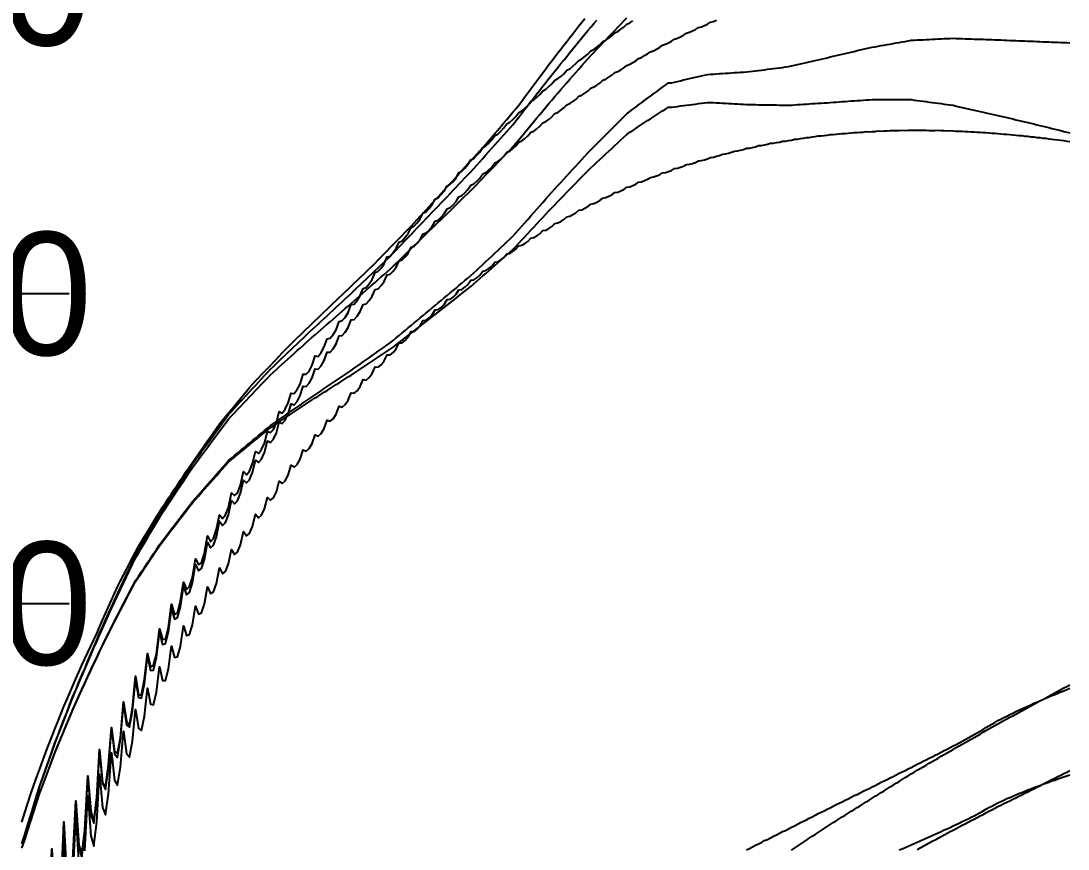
# Model space of a CAD drawing. Extents: x -35 to 179, y -35 to 147.
# Drawn here: x 3.3 to 71.4, y 24.3 to 78.2 of the extents above; entities that cross this region are included whole.
import ezdxf

# ---------------------------------------------------------------- set-up
doc = ezdxf.new("R2010")
doc.units = 0

msp = doc.modelspace()

# ---------------------------------------------------------------- linework, layer by layer
at = {"color": 0}
for p, q in [((0, 60.479), (6.4, 60.479)), ((0, 40.319), (6.4, 40.319))]:
    msp.add_line(p, q, dxfattribs=at)
at = {"color": 4}
for points in [[(3.314, 24.67), (3.508, 25.248), (3.703, 25.896), (3.898, 26.533), (4.093, 27.171), (4.288, 27.806), (4.483, 28.443), (4.678, 28.968), (4.873, 29.52), (5.068, 30.069), (5.263, 30.62), (5.458, 31.172), (5.652, 31.686), (5.847, 32.184), (6.042, 32.683), (6.237, 33.184), (6.432, 33.687), (6.627, 34.185), (6.822, 34.659), (7.017, 35.119), (7.212, 35.581), (7.407, 36.038), (7.602, 36.495), (7.796, 36.956), (7.991, 37.418), (8.186, 37.831), (8.381, 38.259), (8.576, 38.69), (8.771, 39.123), (8.966, 39.55), (9.161, 39.977), (9.356, 40.397), (9.551, 40.813), (9.746, 41.223), (9.941, 41.633), (10.135, 42.048), (10.33, 42.463), (10.525, 42.873), (10.72, 43.283), (10.915, 43.594), (11.11, 43.929), (11.305, 44.257), (11.5, 44.587), (11.695, 44.921), (11.89, 45.256), (12.085, 45.584), (12.279, 45.914), (12.474, 46.223), (12.669, 46.521), (12.864, 46.812), (13.059, 47.104), (13.254, 47.401), (13.449, 47.699), (13.644, 47.99), (13.839, 48.282), (14.034, 48.579), (14.229, 48.876), (14.424, 49.167), (14.618, 49.421), (14.813, 49.687), (15.008, 49.953), (15.203, 50.212), (15.398, 50.472), (15.593, 50.737), (15.788, 51.003), (15.983, 51.262), (16.178, 51.522), (16.373, 51.787), (16.568, 52.053), (16.762, 52.312), (16.957, 52.521), (17.152, 52.729), (17.347, 52.938), (17.542, 53.14), (17.737, 53.342), (17.932, 53.55), (18.127, 53.759), (18.322, 53.96), (18.517, 54.162), (18.712, 54.37), (18.906, 54.579), (19.101, 54.78), (19.296, 54.982), (19.491, 55.19), (19.686, 55.36), (19.881, 55.532), (20.076, 55.705), (20.271, 55.884), (20.466, 56.063), (20.661, 56.235), (20.856, 56.408), (21.051, 56.587), (21.245, 56.766), (21.44, 56.938), (21.635, 57.11), (21.83, 57.288), (22.025, 57.467), (22.22, 57.634), (22.415, 57.801), (22.61, 57.974), (22.805, 58.147), (23, 58.313), (23.195, 58.479), (23.389, 58.652), (23.584, 58.825), (23.779, 58.99), (23.974, 59.156), (24.169, 59.328), (24.364, 59.5), (24.559, 59.665), (24.754, 59.831), (24.949, 60.008), (25.144, 60.184), (25.339, 60.353), (25.534, 60.523), (25.728, 60.698), (25.923, 60.874), (26.118, 61.042), (26.313, 61.211), (26.508, 61.386), (26.703, 61.561), (26.898, 61.729), (27.093, 61.897), (27.288, 62.071), (27.483, 62.26), (27.678, 62.449), (27.872, 62.638), (28.067, 62.833), (28.262, 63.028), (28.457, 63.216), (28.652, 63.404), (28.847, 63.599), (29.042, 63.793), (29.237, 63.98), (29.432, 64.168), (29.627, 64.361), (29.822, 64.555), (30.016, 64.741), (30.211, 64.927), (30.406, 65.119), (30.601, 65.311), (30.796, 65.496), (30.991, 65.681), (31.186, 65.872), (31.381, 66.063), (31.576, 66.248), (31.771, 66.432), (31.966, 66.623), (32.161, 66.813), (32.355, 66.997), (32.55, 67.18), (32.745, 67.381), (32.94, 67.588), (33.135, 67.79), (33.33, 67.991), (33.525, 68.198), (33.72, 68.404), (33.915, 68.605), (34.11, 68.805), (34.305, 69.011), (34.499, 69.217), (34.694, 69.416), (34.889, 69.616), (35.084, 69.821), (35.279, 70.026), (35.474, 70.261), (35.669, 70.494), (35.864, 70.732), (36.059, 70.971), (36.254, 71.203), (36.449, 71.435), (36.644, 71.673), (36.838, 71.91), (37.033, 72.141), (37.228, 72.373), (37.423, 72.609), (37.618, 72.846), (37.813, 73.076), (38.008, 73.298), (38.203, 73.526), (38.398, 73.754), (38.593, 73.976), (38.788, 74.198), (38.982, 74.425), (39.177, 74.652), (39.372, 74.873), (39.567, 75.094), (39.762, 75.32), (39.957, 75.546), (40.152, 75.766), (40.347, 75.973), (40.542, 76.181), (40.737, 76.389), (40.932, 76.591), (41.126, 76.793), (41.321, 77), (41.516, 77.207), (41.711, 77.409), (41.906, 77.61), (42.101, 77.816), (42.296, 78.022), (42.491, 78.223), (42.686, 78.424)], [(3.314, 24.676), (3.508, 25.258), (3.703, 25.922), (3.898, 26.541), (4.093, 27.189), (4.288, 27.838), (4.483, 28.453), (4.678, 28.993), (4.873, 29.559), (5.068, 30.081), (5.263, 30.655), (5.458, 31.218), (5.652, 31.7), (5.847, 32.23), (6.042, 32.736), (6.237, 33.201), (6.432, 33.747), (6.627, 34.248), (6.822, 34.679), (7.017, 35.189), (7.212, 35.653), (7.407, 36.063), (7.602, 36.575), (7.796, 37.039), (7.991, 37.465), (8.186, 37.922), (8.381, 38.353), (8.576, 38.762), (8.771, 39.224), (8.966, 39.654), (9.161, 40.073), (9.356, 40.51), (9.551, 40.929), (9.746, 41.343), (9.941, 41.757), (10.135, 42.176), (10.33, 42.596), (10.525, 43.009), (10.72, 43.424), (10.915, 43.74), (11.11, 44.078), (11.305, 44.412), (11.5, 44.745), (11.695, 45.083), (11.89, 45.422), (12.085, 45.755), (12.279, 46.089), (12.474, 46.402), (12.669, 46.705), (12.864, 47), (13.059, 47.297), (13.254, 47.599), (13.449, 47.901), (13.644, 48.196), (13.839, 48.493), (14.034, 48.795), (14.229, 49.097), (14.424, 49.393), (14.618, 49.652), (14.813, 49.922), (15.008, 50.194), (15.203, 50.458), (15.398, 50.723), (15.593, 50.994), (15.788, 51.264), (15.983, 51.529), (16.178, 51.794), (16.373, 52.064), (16.568, 52.335), (16.762, 52.6), (16.957, 52.815), (17.152, 53.029), (17.347, 53.244), (17.542, 53.451), (17.737, 53.66), (17.932, 53.874), (18.127, 54.089), (18.322, 54.296), (18.517, 54.505), (18.712, 54.719), (18.906, 54.934), (19.101, 55.142), (19.296, 55.351), (19.491, 55.566), (19.686, 55.745), (19.881, 55.925), (20.076, 56.106), (20.271, 56.294), (20.466, 56.482), (20.661, 56.662), (20.856, 56.844), (21.051, 57.031), (21.245, 57.219), (21.44, 57.4), (21.635, 57.581), (21.83, 57.768), (22.025, 57.958), (22.22, 58.137), (22.415, 58.315), (22.61, 58.5), (22.805, 58.684), (23, 58.862), (23.195, 59.041), (23.389, 59.225), (23.584, 59.409), (23.779, 59.588), (23.974, 59.766), (24.169, 59.95), (24.364, 60.135), (24.559, 60.313), (24.754, 60.491), (24.949, 60.681), (25.144, 60.869), (25.339, 61.051), (25.534, 61.234), (25.728, 61.422), (25.923, 61.61), (26.118, 61.793), (26.313, 61.975), (26.508, 62.163), (26.703, 62.352), (26.898, 62.533), (27.093, 62.715), (27.288, 62.903), (27.483, 63.106), (27.678, 63.308), (27.872, 63.512), (28.067, 63.72), (28.262, 63.929), (28.457, 64.132), (28.652, 64.334), (28.847, 64.543), (29.042, 64.752), (29.237, 64.953), (29.432, 65.155), (29.627, 65.364), (29.822, 65.572), (30.016, 65.773), (30.211, 65.974), (30.406, 66.18), (30.601, 66.387), (30.796, 66.587), (30.991, 66.787), (31.186, 66.993), (31.381, 67.2), (31.576, 67.399), (31.771, 67.599), (31.966, 67.805), (32.161, 68.01), (32.355, 68.209), (32.55, 68.409), (32.745, 68.624), (32.94, 68.846), (33.135, 69.063), (33.33, 69.279), (33.525, 69.5), (33.72, 69.723), (33.915, 69.938), (34.11, 70.154), (34.305, 70.375), (34.499, 70.596), (34.694, 70.811), (34.889, 71.027), (35.084, 71.247), (35.279, 71.467), (35.474, 71.718), (35.669, 71.966), (35.864, 72.219), (36.059, 72.474), (36.254, 72.721), (36.449, 72.968), (36.644, 73.222), (36.838, 73.475), (37.033, 73.721), (37.228, 73.969), (37.423, 74.221), (37.618, 74.473), (37.813, 74.719), (38.008, 74.957), (38.203, 75.2), (38.398, 75.444), (38.593, 75.681), (38.788, 75.919), (38.982, 76.162), (39.177, 76.405), (39.372, 76.642), (39.567, 76.88), (39.762, 77.121), (39.957, 77.363), (40.152, 77.6), (40.347, 77.823), (40.542, 78.048), (40.737, 78.275)], [(53.406, 24.265), (53.601, 24.391), (53.796, 24.52), (53.991, 24.646), (54.186, 24.777), (54.381, 24.903), (54.575, 25.029), (54.77, 25.16), (54.965, 25.286), (55.16, 25.413), (55.355, 25.543), (55.55, 25.67), (55.745, 25.796), (55.94, 25.927), (56.135, 26.053), (56.33, 26.174), (56.525, 26.299), (56.719, 26.419), (56.914, 26.54), (57.109, 26.664), (57.304, 26.785), (57.499, 26.905), (57.694, 27.03), (57.889, 27.151), (58.084, 27.271), (58.279, 27.396), (58.474, 27.516), (58.669, 27.637), (58.864, 27.761), (59.058, 27.882), (59.253, 28.002), (59.448, 28.126), (59.643, 28.247), (59.838, 28.367), (60.033, 28.492), (60.228, 28.612), (60.423, 28.733), (60.618, 28.857), (60.813, 28.977), (61.008, 29.098), (61.202, 29.222), (61.397, 29.342), (61.592, 29.456), (61.787, 29.572), (61.982, 29.685), (62.177, 29.797), (62.372, 29.913), (62.567, 30.025), (62.762, 30.138), (62.957, 30.254), (63.152, 30.366), (63.346, 30.478), (63.541, 30.594), (63.736, 30.706), (63.931, 30.818), (64.126, 30.934), (64.321, 31.043), (64.516, 31.152), (64.711, 31.265), (64.906, 31.375), (65.101, 31.484), (65.296, 31.597), (65.491, 31.706), (65.685, 31.815), (65.88, 31.928), (66.075, 32.037), (66.27, 32.147), (66.465, 32.259), (66.66, 32.368), (66.855, 32.475), (67.05, 32.584), (67.245, 32.689), (67.44, 32.795), (67.635, 32.903), (67.829, 33.009), (68.024, 33.114), (68.219, 33.222), (68.414, 33.327), (68.609, 33.432), (68.804, 33.541), (68.999, 33.645), (69.194, 33.75), (69.389, 33.858), (69.584, 33.964), (69.779, 34.069), (69.974, 34.177), (70.168, 34.282), (70.363, 34.387), (70.558, 34.496), (70.753, 34.601), (70.948, 34.705), (71.143, 34.814), (71.338, 34.918), (71.533, 35.023)]]:
    msp.add_lwpolyline(points, dxfattribs=at)
at = {"color": 6}
for points in [[(3.314, 26.085), (3.508, 26.701), (3.703, 27.316), (3.898, 27.931), (4.093, 28.486), (4.288, 29.023), (4.483, 29.559), (4.678, 30.095), (4.873, 30.631), (5.068, 31.132), (5.263, 31.626), (5.458, 32.12), (5.652, 32.614), (5.847, 33.108), (6.042, 33.602), (6.237, 34.042), (6.432, 34.494), (6.627, 34.947), (6.822, 35.399), (7.017, 35.851), (7.212, 36.304), (7.407, 36.712), (7.602, 37.125), (7.796, 37.538), (7.991, 37.952), (8.186, 38.365), (8.381, 38.779), (8.576, 39.215), (8.771, 39.652), (8.966, 40.089), (9.161, 40.525), (9.356, 40.962), (9.551, 41.399), (9.746, 41.783), (9.941, 42.157), (10.135, 42.53), (10.33, 42.904), (10.525, 43.277), (10.72, 43.651), (10.915, 44.024), (11.11, 44.341), (11.305, 44.661), (11.5, 44.981), (11.695, 45.301), (11.89, 45.621), (12.085, 45.941), (12.279, 46.261), (12.474, 46.581), (12.669, 46.872), (12.864, 47.165), (13.059, 47.457), (13.254, 47.75), (13.449, 48.042), (13.644, 48.335), (13.839, 48.627), (14.034, 48.92), (14.229, 49.212), (14.424, 49.494), (14.618, 49.772), (14.813, 50.051), (15.008, 50.33), (15.203, 50.609), (15.398, 50.888), (15.593, 51.166), (15.788, 51.445), (15.983, 51.724), (16.178, 52.003), (16.373, 52.24), (16.568, 52.475), (16.762, 52.711), (16.957, 52.946), (17.152, 53.181), (17.347, 53.417), (17.542, 53.652), (17.737, 53.887), (17.932, 54.123), (18.127, 54.358), (18.322, 54.593), (18.517, 54.799), (18.712, 55.001), (18.906, 55.203), (19.101, 55.404), (19.296, 55.606), (19.491, 55.808), (19.686, 56.009), (19.881, 56.211), (20.076, 56.413), (20.271, 56.614), (20.466, 56.816), (20.661, 57.018), (20.856, 57.219), (21.051, 57.408), (21.245, 57.595), (21.44, 57.783), (21.635, 57.971), (21.83, 58.159), (22.025, 58.346), (22.22, 58.534), (22.415, 58.722), (22.61, 58.91), (22.805, 59.097), (23, 59.285), (23.195, 59.473), (23.389, 59.661), (23.584, 59.848), (23.779, 60.034), (23.974, 60.22), (24.169, 60.406), (24.364, 60.592), (24.559, 60.778), (24.754, 60.964), (24.949, 61.151), (25.144, 61.337), (25.339, 61.523), (25.534, 61.709), (25.728, 61.895), (25.923, 62.081), (26.118, 62.267), (26.313, 62.466), (26.508, 62.666), (26.703, 62.867), (26.898, 63.067), (27.093, 63.268), (27.288, 63.469), (27.483, 63.669), (27.678, 63.87), (27.872, 64.07), (28.067, 64.271), (28.262, 64.471), (28.457, 64.672), (28.652, 64.872), (28.847, 65.084), (29.042, 65.297), (29.237, 65.509), (29.432, 65.722), (29.627, 65.934), (29.822, 66.147), (30.016, 66.359), (30.211, 66.572), (30.406, 66.784), (30.601, 66.997), (30.796, 67.209), (30.991, 67.422), (31.186, 67.635), (31.381, 67.849), (31.576, 68.062), (31.771, 68.276), (31.966, 68.489), (32.161, 68.703), (32.355, 68.916), (32.55, 69.13), (32.745, 69.343), (32.94, 69.557), (33.135, 69.77), (33.33, 69.984), (33.525, 70.197), (33.72, 70.433), (33.915, 70.664), (34.11, 70.895), (34.305, 71.126), (34.499, 71.357), (34.694, 71.588), (34.889, 71.819), (35.084, 72.05), (35.279, 72.281), (35.474, 72.512), (35.669, 72.743), (35.864, 73.013), (36.059, 73.276), (36.254, 73.539), (36.449, 73.802), (36.644, 74.065), (36.838, 74.328), (37.033, 74.591), (37.228, 74.854), (37.423, 75.117), (37.618, 75.38), (37.813, 75.635), (38.008, 75.886), (38.203, 76.138), (38.398, 76.389), (38.593, 76.641), (38.788, 76.892), (38.982, 77.144), (39.177, 77.396), (39.372, 77.647), (39.567, 77.899), (39.762, 78.15), (39.957, 78.385)], [(61.592, 24.308), (61.787, 24.413), (61.982, 24.518), (62.177, 24.622), (62.372, 24.727), (62.567, 24.832), (62.762, 24.937), (62.957, 25.041), (63.152, 25.146), (63.346, 25.251), (63.541, 25.356), (63.736, 25.46), (63.931, 25.565), (64.126, 25.67), (64.321, 25.77), (64.516, 25.872), (64.711, 25.973), (64.906, 26.075), (65.101, 26.177), (65.296, 26.278), (65.491, 26.38), (65.685, 26.481), (65.88, 26.583), (66.075, 26.684), (66.27, 26.786), (66.465, 26.887), (66.66, 26.989), (66.855, 27.087), (67.05, 27.185), (67.245, 27.282), (67.44, 27.38), (67.635, 27.477), (67.829, 27.575), (68.024, 27.672), (68.219, 27.77), (68.414, 27.867), (68.609, 27.965), (68.804, 28.062), (68.999, 28.16), (69.194, 28.257), (69.389, 28.355), (69.584, 28.453), (69.779, 28.552), (69.974, 28.65), (70.168, 28.748), (70.363, 28.846), (70.558, 28.945), (70.753, 29.043), (70.948, 29.141), (71.143, 29.24), (71.338, 29.338), (71.533, 29.436)]]:
    msp.add_lwpolyline(points, dxfattribs=at)
at = {"color": 3}
for points in [[(6.627, 23.43), (6.822, 27.46), (7.017, 24.51), (7.212, 23.712), (7.407, 25.549), (7.602, 29.017), (7.796, 26.585), (7.991, 26.02), (8.186, 27.59), (8.381, 30.585), (8.576, 28.587), (8.771, 28.206), (8.966, 29.559), (9.161, 32.162), (9.356, 30.521), (9.551, 30.282), (9.746, 31.461), (9.941, 33.741), (10.135, 32.39), (10.33, 32.261), (10.525, 33.301), (10.72, 35.312), (10.915, 34.199), (11.11, 34.153), (11.305, 35.08), (11.5, 36.869), (11.695, 35.95), (11.89, 35.969), (12.085, 36.804), (12.279, 38.406), (12.474, 37.646), (12.669, 37.714), (12.864, 38.473), (13.059, 39.919), (13.254, 39.289), (13.449, 39.396), (13.644, 40.091), (13.839, 41.403), (14.034, 40.882), (14.229, 41.019), (14.424, 41.66), (14.618, 42.857), (14.813, 42.427), (15.008, 42.587), (15.203, 43.182), (15.398, 44.278), (15.593, 43.926), (15.788, 44.103), (15.983, 44.658), (16.178, 45.668), (16.373, 45.38), (16.568, 45.571), (16.762, 46.09), (16.957, 47.023), (17.152, 46.791), (17.347, 46.992), (17.542, 47.48), (17.737, 48.346), (17.932, 48.16), (18.127, 48.368), (18.322, 48.829), (18.517, 49.634), (18.712, 49.488), (18.906, 49.702), (19.101, 50.138), (19.296, 50.89), (19.491, 50.778), (19.686, 50.995), (19.881, 51.408), (20.076, 52.112), (20.271, 52.029), (20.466, 52.248), (20.661, 52.641), (20.856, 53.301), (21.051, 53.244), (21.245, 53.464), (21.44, 53.837), (21.635, 54.458), (21.83, 54.422), (22.025, 54.642), (22.22, 54.998), (22.415, 55.583), (22.61, 55.566), (22.805, 55.785), (23, 56.125), (23.195, 56.676), (23.389, 56.676), (23.584, 56.893), (23.779, 57.218), (23.974, 57.739), (24.169, 57.752), (24.364, 57.967), (24.559, 58.278), (24.754, 58.771), (24.949, 58.796), (25.144, 59.009), (25.339, 59.307), (25.534, 59.774), (25.728, 59.809), (25.923, 60.019), (26.118, 60.304), (26.313, 60.747), (26.508, 60.791), (26.703, 60.997), (26.898, 61.271), (27.093, 61.692), (27.288, 61.743), (27.483, 61.946), (27.678, 62.208), (27.872, 62.608), (28.067, 62.666), (28.262, 62.865), (28.457, 63.116), (28.652, 63.497), (28.847, 63.56), (29.042, 63.755), (29.237, 63.996), (29.432, 64.359), (29.627, 64.426), (29.822, 64.616), (30.016, 64.848), (30.211, 65.194), (30.406, 65.264), (30.601, 65.451), (30.796, 65.674), (30.991, 66.003), (31.186, 66.076), (31.381, 66.258), (31.576, 66.472), (31.771, 66.786), (31.966, 66.862), (32.161, 67.039), (32.355, 67.245), (32.55, 67.545), (32.745, 67.622), (32.94, 67.795), (33.135, 67.992), (33.33, 68.279), (33.525, 68.357), (33.72, 68.525), (33.915, 68.715), (34.11, 68.988), (34.305, 69.067), (34.499, 69.231), (34.694, 69.413), (34.889, 69.674), (35.084, 69.754), (35.279, 69.913), (35.474, 70.088), (35.669, 70.337), (35.864, 70.417), (36.059, 70.572), (36.254, 70.739), (36.449, 70.978), (36.644, 71.056), (36.838, 71.207), (37.033, 71.368), (37.228, 71.595), (37.423, 71.674), (37.618, 71.82), (37.813, 71.974), (38.008, 72.192), (38.203, 72.269), (38.398, 72.41), (38.593, 72.559), (38.788, 72.766), (38.982, 72.843), (39.177, 72.979), (39.372, 73.121), (39.567, 73.32), (39.762, 73.395), (39.957, 73.527), (40.152, 73.664), (40.347, 73.853), (40.542, 73.927), (40.737, 74.055), (40.932, 74.185), (41.126, 74.366), (41.321, 74.438), (41.516, 74.562), (41.711, 74.686), (41.906, 74.859), (42.101, 74.93), (42.296, 75.049), (42.491, 75.168), (42.686, 75.333), (42.881, 75.402), (43.076, 75.517), (43.271, 75.631), (43.465, 75.788), (43.66, 75.855), (43.855, 75.965), (44.05, 76.074), (44.245, 76.224), (44.44, 76.289), (44.635, 76.395), (44.83, 76.499), (45.025, 76.642), (45.22, 76.705), (45.415, 76.807), (45.609, 76.906), (45.804, 77.042), (45.999, 77.103), (46.194, 77.201), (46.389, 77.295), (46.584, 77.425), (46.779, 77.484), (46.974, 77.578), (47.169, 77.667), (47.364, 77.79), (47.559, 77.847), (47.754, 77.937), (47.948, 78.022), (48.143, 78.139), (48.338, 78.193), (48.533, 78.28)], [(6.627, 23.671), (6.822, 27.46), (7.017, 24.587), (7.212, 23.965), (7.407, 25.551), (7.602, 29.101), (7.796, 26.826), (7.991, 26.049), (8.186, 27.7), (8.381, 30.81), (8.576, 28.642), (8.771, 28.339), (8.966, 29.81), (9.161, 32.238), (9.356, 30.669), (9.551, 30.548), (9.746, 31.569), (9.941, 33.9), (10.135, 32.661), (10.33, 32.397), (10.525, 33.491), (10.72, 35.584), (10.915, 34.36), (11.11, 34.369), (11.305, 35.38), (11.5, 37.051), (11.695, 36.186), (11.89, 36.289), (12.085, 37.02), (12.279, 38.659), (12.474, 37.981), (12.669, 37.961), (12.864, 38.759), (13.059, 40.265), (13.254, 39.563), (13.449, 39.711), (13.644, 40.47), (13.839, 41.699), (14.034, 41.222), (14.229, 41.423), (14.424, 41.994), (14.618, 43.217), (14.813, 42.854), (15.008, 42.953), (15.203, 43.579), (15.398, 44.724), (15.593, 44.321), (15.788, 44.532), (15.983, 45.138), (16.178, 46.089), (16.373, 45.837), (16.568, 46.081), (16.762, 46.551), (16.957, 47.507), (17.152, 47.329), (17.347, 47.487), (17.542, 48.002), (17.737, 48.908), (17.932, 48.688), (18.127, 48.925), (18.322, 49.429), (18.517, 50.192), (18.712, 50.078), (18.906, 50.336), (19.101, 50.737), (19.296, 51.509), (19.491, 51.444), (19.686, 51.631), (19.881, 52.068), (20.076, 52.808), (20.271, 52.702), (20.466, 52.947), (20.661, 53.378), (20.856, 54.007), (21.051, 53.978), (21.245, 54.238), (21.44, 54.587), (21.635, 55.226), (21.83, 55.233), (22.025, 55.432), (22.22, 55.811), (22.415, 56.427), (22.61, 56.395), (22.805, 56.638), (23, 57.013), (23.195, 57.542), (23.389, 57.569), (23.584, 57.823), (23.779, 58.13), (23.974, 58.67), (24.169, 58.722), (24.364, 58.923), (24.559, 59.256), (24.754, 59.779), (24.949, 59.795), (25.144, 60.03), (25.339, 60.361), (25.534, 60.813), (25.728, 60.874), (25.923, 61.117), (26.118, 61.391), (26.313, 61.853), (26.508, 61.933), (26.703, 62.131), (26.898, 62.426), (27.093, 62.876), (27.288, 62.923), (27.483, 63.148), (27.678, 63.441), (27.872, 63.832), (28.067, 63.915), (28.262, 64.145), (28.457, 64.391), (28.652, 64.791), (28.847, 64.888), (29.042, 65.079), (29.237, 65.342), (29.432, 65.732), (29.627, 65.799), (29.822, 66.012), (30.016, 66.274), (30.211, 66.615), (30.406, 66.71), (30.601, 66.927), (30.796, 67.148), (30.991, 67.497), (31.186, 67.603), (31.381, 67.785), (31.576, 68.021), (31.771, 68.362), (31.966, 68.441), (32.161, 68.641), (32.355, 68.876), (32.55, 69.175), (32.745, 69.277), (32.94, 69.48), (33.135, 69.679), (33.33, 69.985), (33.525, 70.095), (33.72, 70.267), (33.915, 70.479), (34.11, 70.779), (34.305, 70.865), (34.499, 71.051), (34.694, 71.262), (34.889, 71.526), (35.084, 71.63), (35.279, 71.819), (35.474, 71.999), (35.669, 72.269), (35.864, 72.379), (36.059, 72.541), (36.254, 72.731), (36.449, 72.996), (36.644, 73.084), (36.838, 73.257), (37.033, 73.447), (37.228, 73.68), (37.423, 73.784), (37.618, 73.959), (37.813, 74.121), (38.008, 74.36), (38.203, 74.468), (38.398, 74.619), (38.593, 74.79), (38.788, 75.025), (38.982, 75.113), (39.177, 75.273), (39.372, 75.444), (39.567, 75.651), (39.762, 75.751), (39.957, 75.913), (40.152, 76.059), (40.347, 76.271), (40.542, 76.375), (40.737, 76.515), (40.932, 76.669), (41.126, 76.877), (41.321, 76.963), (41.516, 77.11), (41.711, 77.264), (41.906, 77.448), (42.101, 77.544), (42.296, 77.692), (42.491, 77.825), (42.686, 78.012), (42.881, 78.112), (43.076, 78.24)], [(50.482, 24.285), (50.677, 24.365), (50.872, 24.466), (51.067, 24.581), (51.262, 24.661), (51.457, 24.762), (51.652, 24.876), (51.847, 24.956), (52.042, 25.057), (52.236, 25.17), (52.431, 25.251), (52.626, 25.352), (52.821, 25.464), (53.016, 25.546), (53.211, 25.646), (53.406, 25.758), (53.601, 25.84), (53.796, 25.94), (53.991, 26.051), (54.186, 26.134), (54.381, 26.233), (54.575, 26.344), (54.77, 26.427), (54.965, 26.526), (55.16, 26.636), (55.355, 26.72), (55.55, 26.819), (55.745, 26.928), (55.94, 27.012), (56.135, 27.111), (56.33, 27.22), (56.525, 27.305), (56.719, 27.403), (56.914, 27.511), (57.109, 27.597), (57.304, 27.695), (57.499, 27.803), (57.694, 27.888), (57.889, 27.986), (58.084, 28.094), (58.279, 28.18), (58.474, 28.278), (58.669, 28.386), (58.864, 28.472), (59.058, 28.57), (59.253, 28.677), (59.448, 28.764), (59.643, 28.862), (59.838, 28.969), (60.033, 29.057), (60.228, 29.155), (60.423, 29.262), (60.618, 29.35), (60.813, 29.448), (61.008, 29.555), (61.202, 29.644), (61.397, 29.742), (61.592, 29.849), (61.787, 29.939), (61.982, 30.038), (62.177, 30.145), (62.372, 30.236), (62.567, 30.335), (62.762, 30.442), (62.957, 30.534), (63.152, 30.634), (63.346, 30.742), (63.541, 30.836), (63.736, 30.937), (63.931, 31.046), (64.126, 31.142), (64.321, 31.245), (64.516, 31.356), (64.711, 31.454), (64.906, 31.56), (65.101, 31.674), (65.296, 31.777), (65.491, 31.887), (65.685, 32.007), (65.88, 32.117), (66.075, 32.233), (66.27, 32.355), (66.465, 32.462), (66.66, 32.571), (66.855, 32.684), (67.05, 32.782), (67.245, 32.882), (67.44, 32.987), (67.635, 33.08), (67.829, 33.174), (68.024, 33.274), (68.219, 33.362), (68.414, 33.453), (68.609, 33.548), (68.804, 33.633), (68.999, 33.72), (69.194, 33.812), (69.389, 33.894), (69.584, 33.978), (69.779, 34.067), (69.974, 34.146), (70.168, 34.228), (70.363, 34.314), (70.558, 34.392), (70.753, 34.471), (70.948, 34.555), (71.143, 34.63), (71.338, 34.707), (71.533, 34.789)], [(5.847, 21.275), (6.042, 26.11), (6.237, 22.357)], [(5.847, 21.226), (6.042, 25.904), (6.237, 22.357)], [(5.068, 18.93), (5.263, 24.339), (5.458, 20.364)]]:
    msp.add_lwpolyline(points, dxfattribs=at)
at = {"color": 1}
msp.add_lwpolyline([(3.314, 24.384), (3.508, 24.938), (3.703, 25.56), (3.898, 26.17), (4.093, 26.78), (4.288, 27.39), (4.483, 28), (4.678, 28.495), (4.873, 29.017), (5.068, 29.538), (5.263, 30.06), (5.458, 30.582), (5.652, 31.063), (5.847, 31.532), (6.042, 32.001), (6.237, 32.47), (6.432, 32.939), (6.627, 33.408), (6.822, 33.851), (7.017, 34.278), (7.212, 34.704), (7.407, 35.13), (7.602, 35.557), (7.796, 35.983), (7.991, 36.41), (8.186, 36.791), (8.381, 37.187), (8.576, 37.582), (8.771, 37.978), (8.966, 38.374), (9.161, 38.769), (9.356, 39.153), (9.551, 39.531), (9.746, 39.909), (9.941, 40.287), (10.135, 40.665), (10.33, 41.043), (10.525, 41.421), (10.72, 41.799), (10.915, 42.069), (11.11, 42.364), (11.305, 42.658), (11.5, 42.952), (11.695, 43.246), (11.89, 43.54), (12.085, 43.833), (12.279, 44.127), (12.474, 44.396), (12.669, 44.651), (12.864, 44.906), (13.059, 45.161), (13.254, 45.416), (13.449, 45.671), (13.644, 45.926), (13.839, 46.181), (14.034, 46.437), (14.229, 46.692), (14.424, 46.947), (14.618, 47.163), (14.813, 47.385), (15.008, 47.607), (15.203, 47.829), (15.398, 48.052), (15.593, 48.274), (15.788, 48.496), (15.983, 48.718), (16.178, 48.941), (16.373, 49.163), (16.568, 49.385), (16.762, 49.608), (16.957, 49.778), (17.152, 49.94), (17.347, 50.103), (17.542, 50.266), (17.737, 50.428), (17.932, 50.591), (18.127, 50.754), (18.322, 50.916), (18.517, 51.079), (18.712, 51.242), (18.906, 51.405), (19.101, 51.567), (19.296, 51.731), (19.491, 51.895), (19.686, 52.019), (19.881, 52.153), (20.076, 52.287), (20.271, 52.421), (20.466, 52.556), (20.661, 52.69), (20.856, 52.824), (21.051, 52.958), (21.245, 53.093), (21.44, 53.227), (21.635, 53.362), (21.83, 53.496), (22.025, 53.633), (22.22, 53.765), (22.415, 53.897), (22.61, 54.028), (22.805, 54.16), (23, 54.292), (23.195, 54.424), (23.389, 54.556), (23.584, 54.688), (23.779, 54.82), (23.974, 54.952), (24.169, 55.085), (24.364, 55.217), (24.559, 55.35), (24.754, 55.482), (24.949, 55.621), (25.144, 55.758), (25.339, 55.896), (25.534, 56.034), (25.728, 56.171), (25.923, 56.309), (26.118, 56.447), (26.313, 56.585), (26.508, 56.723), (26.703, 56.862), (26.898, 57), (27.093, 57.138), (27.288, 57.277), (27.483, 57.432), (27.678, 57.594), (27.872, 57.756), (28.067, 57.918), (28.262, 58.081), (28.457, 58.243), (28.652, 58.405), (28.847, 58.568), (29.042, 58.731), (29.237, 58.893), (29.432, 59.056), (29.627, 59.219), (29.822, 59.382), (30.016, 59.545), (30.211, 59.706), (30.406, 59.869), (30.601, 60.031), (30.796, 60.193), (30.991, 60.355), (31.186, 60.518), (31.381, 60.68), (31.576, 60.843), (31.771, 61.005), (31.966, 61.168), (32.161, 61.331), (32.355, 61.494), (32.55, 61.656), (32.745, 61.83), (32.94, 62.013), (33.135, 62.195), (33.33, 62.378), (33.525, 62.56), (33.72, 62.743), (33.915, 62.926), (34.11, 63.108), (34.305, 63.291), (34.499, 63.474), (34.694, 63.657), (34.889, 63.84), (35.084, 64.023), (35.279, 64.206), (35.474, 64.429), (35.669, 64.65), (35.864, 64.871), (36.059, 65.091), (36.254, 65.312), (36.449, 65.533), (36.644, 65.754), (36.838, 65.976), (37.033, 66.197), (37.228, 66.418), (37.423, 66.639), (37.618, 66.86), (37.813, 67.081), (38.008, 67.293), (38.203, 67.505), (38.398, 67.718), (38.593, 67.93), (38.788, 68.143), (38.982, 68.356), (39.177, 68.568), (39.372, 68.781), (39.567, 68.994), (39.762, 69.207), (39.957, 69.419), (40.152, 69.632), (40.347, 69.83), (40.542, 70.026), (40.737, 70.222), (40.932, 70.417), (41.126, 70.613), (41.321, 70.809), (41.516, 71.005), (41.711, 71.201), (41.906, 71.397), (42.101, 71.593), (42.296, 71.789), (42.491, 71.985), (42.686, 72.181), (42.881, 72.33), (43.076, 72.473), (43.271, 72.616), (43.465, 72.759), (43.66, 72.902), (43.855, 73.045), (44.05, 73.188), (44.245, 73.331), (44.44, 73.475), (44.635, 73.618), (44.83, 73.761), (45.025, 73.905), (45.22, 74.048), (45.415, 74.192), (45.609, 74.205), (45.804, 74.249), (45.999, 74.293), (46.194, 74.337), (46.389, 74.381), (46.584, 74.426), (46.779, 74.47), (46.974, 74.515), (47.169, 74.56), (47.364, 74.605), (47.559, 74.649), (47.754, 74.694), (47.948, 74.739), (48.143, 74.757), (48.338, 74.768), (48.533, 74.781), (48.728, 74.794), (48.923, 74.806), (49.118, 74.819), (49.313, 74.832), (49.508, 74.846), (49.703, 74.859), (49.898, 74.873), (50.092, 74.886), (50.287, 74.9), (50.482, 74.914), (50.677, 74.928), (50.872, 74.951), (51.067, 74.976), (51.262, 75), (51.457, 75.025), (51.652, 75.051), (51.847, 75.076), (52.042, 75.101), (52.236, 75.127), (52.431, 75.153), (52.626, 75.179), (52.821, 75.205), (53.016, 75.232), (53.211, 75.258), (53.406, 75.296), (53.601, 75.338), (53.796, 75.383), (53.991, 75.427), (54.186, 75.471), (54.381, 75.516), (54.575, 75.561), (54.77, 75.606), (54.965, 75.651), (55.16, 75.696), (55.355, 75.742), (55.55, 75.787), (55.745, 75.833), (55.94, 75.879), (56.135, 75.926), (56.33, 75.971), (56.525, 76.016), (56.719, 76.062), (56.914, 76.107), (57.109, 76.153), (57.304, 76.199), (57.499, 76.245), (57.694, 76.291), (57.889, 76.337), (58.084, 76.383), (58.279, 76.43), (58.474, 76.476), (58.669, 76.515), (58.864, 76.549), (59.058, 76.583), (59.253, 76.618), (59.448, 76.652), (59.643, 76.686), (59.838, 76.721), (60.033, 76.756), (60.228, 76.791), (60.423, 76.826), (60.618, 76.861), (60.813, 76.897), (61.008, 76.932), (61.202, 76.968), (61.397, 76.978), (61.592, 76.987), (61.787, 76.996), (61.982, 77.005), (62.177, 77.014), (62.372, 77.023), (62.567, 77.032), (62.762, 77.042), (62.957, 77.051), (63.152, 77.061), (63.346, 77.071), (63.541, 77.081), (63.736, 77.091), (63.931, 77.101), (64.126, 77.087), (64.321, 77.079), (64.516, 77.072), (64.711, 77.066), (64.906, 77.059), (65.101, 77.052), (65.296, 77.046), (65.491, 77.04), (65.685, 77.034), (65.88, 77.028), (66.075, 77.022), (66.27, 77.017), (66.465, 77.011), (66.66, 77.004), (66.855, 76.996), (67.05, 76.987), (67.245, 76.978), (67.44, 76.97), (67.635, 76.962), (67.829, 76.954), (68.024, 76.946), (68.219, 76.938), (68.414, 76.931), (68.609, 76.923), (68.804, 76.916), (68.999, 76.909), (69.194, 76.902), (69.389, 76.892), (69.584, 76.884), (69.779, 76.875), (69.974, 76.867), (70.168, 76.859), (70.363, 76.851), (70.558, 76.843), (70.753, 76.835), (70.948, 76.828), (71.143, 76.82), (71.338, 76.813), (71.533, 76.806)], dxfattribs=at)
at = {"color": 2}
for points in [[(3.314, 24.384), (3.508, 24.938), (3.703, 25.56), (3.898, 26.17), (4.093, 26.78), (4.288, 27.39), (4.483, 28), (4.678, 28.495), (4.873, 29.017), (5.068, 29.538), (5.263, 30.06), (5.458, 30.582), (5.652, 31.063), (5.847, 31.532), (6.042, 32.001), (6.237, 32.47), (6.432, 32.939), (6.627, 33.408), (6.822, 33.851), (7.017, 34.278), (7.212, 34.704), (7.407, 35.13), (7.602, 35.557), (7.796, 35.983), (7.991, 36.41), (8.186, 36.791), (8.381, 37.187), (8.576, 37.582), (8.771, 37.978), (8.966, 38.374), (9.161, 38.769), (9.356, 39.153), (9.551, 39.531), (9.746, 39.909), (9.941, 40.287), (10.135, 40.665), (10.33, 41.043), (10.525, 41.421), (10.72, 41.799), (10.915, 42.069), (11.11, 42.364), (11.305, 42.658), (11.5, 42.952), (11.695, 43.246), (11.89, 43.54), (12.085, 43.833), (12.279, 44.127), (12.474, 44.396), (12.669, 44.651), (12.864, 44.906), (13.059, 45.161), (13.254, 45.416), (13.449, 45.671), (13.644, 45.926), (13.839, 46.181), (14.034, 46.437), (14.229, 46.692), (14.424, 46.947), (14.618, 47.163), (14.813, 47.385), (15.008, 47.607), (15.203, 47.829), (15.398, 48.052), (15.593, 48.274), (15.788, 48.496), (15.983, 48.718), (16.178, 48.941), (16.373, 49.163), (16.568, 49.385), (16.762, 49.608), (16.957, 49.778), (17.152, 49.94), (17.347, 50.103), (17.542, 50.266), (17.737, 50.428), (17.932, 50.591), (18.127, 50.754), (18.322, 50.916), (18.517, 51.079), (18.712, 51.242), (18.906, 51.405), (19.101, 51.567), (19.296, 51.731), (19.491, 51.895), (19.686, 52.019), (19.881, 52.153), (20.076, 52.287), (20.271, 52.421), (20.466, 52.556), (20.661, 52.69), (20.856, 52.824), (21.051, 52.958), (21.245, 53.093), (21.44, 53.227), (21.635, 53.362), (21.83, 53.496), (22.025, 53.633), (22.22, 53.765), (22.415, 53.897), (22.61, 54.028), (22.805, 54.16), (23, 54.292), (23.195, 54.424), (23.389, 54.556), (23.584, 54.688), (23.779, 54.82), (23.974, 54.952), (24.169, 55.085), (24.364, 55.217), (24.559, 55.35), (24.754, 55.482), (24.949, 55.621), (25.144, 55.758), (25.339, 55.896), (25.534, 56.034), (25.728, 56.171), (25.923, 56.309), (26.118, 56.447), (26.313, 56.585), (26.508, 56.723), (26.703, 56.862), (26.898, 57), (27.093, 57.138), (27.288, 57.277), (27.483, 57.432), (27.678, 57.594), (27.872, 57.756), (28.067, 57.918), (28.262, 58.081), (28.457, 58.243), (28.652, 58.405), (28.847, 58.568), (29.042, 58.731), (29.237, 58.893), (29.432, 59.056), (29.627, 59.219), (29.822, 59.382), (30.016, 59.545), (30.211, 59.706), (30.406, 59.869), (30.601, 60.031), (30.796, 60.193), (30.991, 60.355), (31.186, 60.518), (31.381, 60.68), (31.576, 60.843), (31.771, 61.005), (31.966, 61.168), (32.161, 61.331), (32.355, 61.494), (32.55, 61.656), (32.745, 61.83), (32.94, 62.013), (33.135, 62.195), (33.33, 62.378), (33.525, 62.56), (33.72, 62.743), (33.915, 62.926), (34.11, 63.108), (34.305, 63.291), (34.499, 63.474), (34.694, 63.657), (34.889, 63.84), (35.084, 64.023), (35.279, 64.206), (35.474, 64.429), (35.669, 64.65), (35.864, 64.871), (36.059, 65.091), (36.254, 65.312), (36.449, 65.533), (36.644, 65.754), (36.838, 65.976), (37.033, 66.197), (37.228, 66.418), (37.423, 66.639), (37.618, 66.86), (37.813, 67.081), (38.008, 67.293), (38.203, 67.505), (38.398, 67.718), (38.593, 67.93), (38.788, 68.143), (38.982, 68.356), (39.177, 68.568), (39.372, 68.781), (39.567, 68.994), (39.762, 69.207), (39.957, 69.419), (40.152, 69.632), (40.347, 69.83), (40.542, 70.026), (40.737, 70.222), (40.932, 70.417), (41.126, 70.613), (41.321, 70.809), (41.516, 71.005), (41.711, 71.201), (41.906, 71.397), (42.101, 71.593), (42.296, 71.789), (42.491, 71.985), (42.686, 72.181), (42.881, 72.33), (43.076, 72.473), (43.271, 72.616), (43.465, 72.759), (43.66, 72.902), (43.855, 73.045), (44.05, 73.188), (44.245, 73.331), (44.44, 73.475), (44.635, 73.618), (44.83, 73.761), (45.025, 73.905), (45.22, 74.048), (45.415, 74.192), (45.609, 74.205), (45.804, 74.249), (45.999, 74.293), (46.194, 74.337), (46.389, 74.381), (46.584, 74.426), (46.779, 74.47), (46.974, 74.515), (47.169, 74.56), (47.364, 74.605), (47.559, 74.649), (47.754, 74.694), (47.948, 74.739), (48.143, 74.757), (48.338, 74.768), (48.533, 74.781), (48.728, 74.794), (48.923, 74.806), (49.118, 74.819), (49.313, 74.832), (49.508, 74.846), (49.703, 74.859), (49.898, 74.873), (50.092, 74.886), (50.287, 74.9), (50.482, 74.914), (50.677, 74.928), (50.872, 74.951), (51.067, 74.976), (51.262, 75), (51.457, 75.025), (51.652, 75.051), (51.847, 75.076), (52.042, 75.101), (52.236, 75.127), (52.431, 75.153), (52.626, 75.179), (52.821, 75.205), (53.016, 75.232), (53.211, 75.258), (53.406, 75.296), (53.601, 75.338), (53.796, 75.383), (53.991, 75.427), (54.186, 75.471), (54.381, 75.516), (54.575, 75.561), (54.77, 75.606), (54.965, 75.651), (55.16, 75.696), (55.355, 75.742), (55.55, 75.787), (55.745, 75.833), (55.94, 75.879), (56.135, 75.926), (56.33, 75.971), (56.525, 76.016), (56.719, 76.062), (56.914, 76.107), (57.109, 76.153), (57.304, 76.199), (57.499, 76.245), (57.694, 76.291), (57.889, 76.337), (58.084, 76.383), (58.279, 76.43), (58.474, 76.476), (58.669, 76.515), (58.864, 76.549), (59.058, 76.583), (59.253, 76.618), (59.448, 76.652), (59.643, 76.686), (59.838, 76.721), (60.033, 76.756), (60.228, 76.791), (60.423, 76.826), (60.618, 76.861), (60.813, 76.897), (61.008, 76.932), (61.202, 76.968), (61.397, 76.978), (61.592, 76.987), (61.787, 76.996), (61.982, 77.005), (62.177, 77.014), (62.372, 77.023), (62.567, 77.032), (62.762, 77.042), (62.957, 77.051), (63.152, 77.061), (63.346, 77.071), (63.541, 77.081), (63.736, 77.091), (63.931, 77.101), (64.126, 77.087), (64.321, 77.079), (64.516, 77.072), (64.711, 77.066), (64.906, 77.059), (65.101, 77.052), (65.296, 77.046), (65.491, 77.04), (65.685, 77.034), (65.88, 77.028), (66.075, 77.022), (66.27, 77.017), (66.465, 77.011), (66.66, 77.004), (66.855, 76.996), (67.05, 76.987), (67.245, 76.978), (67.44, 76.97), (67.635, 76.962), (67.829, 76.954), (68.024, 76.946), (68.219, 76.938), (68.414, 76.931), (68.609, 76.923), (68.804, 76.916), (68.999, 76.909), (69.194, 76.902), (69.389, 76.892), (69.584, 76.884), (69.779, 76.875), (69.974, 76.867), (70.168, 76.859), (70.363, 76.851), (70.558, 76.843), (70.753, 76.835), (70.948, 76.828), (71.143, 76.82), (71.338, 76.813), (71.533, 76.806)], [(7.407, 24.218), (7.602, 27.796), (7.796, 25.178), (7.991, 24.507), (8.186, 26.104), (8.381, 29.194), (8.576, 27.024), (8.771, 26.548), (8.966, 27.918), (9.161, 30.601), (9.356, 28.802), (9.551, 28.476), (9.746, 29.664), (9.941, 32.011), (10.135, 30.515), (10.33, 30.305), (10.525, 31.347), (10.72, 33.415), (10.915, 32.166), (11.11, 32.046), (11.305, 32.969), (11.5, 34.806), (11.695, 33.76), (11.89, 33.709), (12.085, 34.536), (12.279, 36.178), (12.474, 35.299), (12.669, 35.301), (12.864, 36.048), (13.059, 37.526), (13.254, 36.786), (13.449, 36.829), (13.644, 37.509), (13.839, 38.846), (14.034, 38.222), (14.229, 38.297), (14.424, 38.922), (14.618, 40.138), (14.813, 39.61), (15.008, 39.711), (15.203, 40.287), (15.398, 41.398), (15.593, 40.952), (15.788, 41.072), (15.983, 41.606), (16.178, 42.627), (16.373, 42.25), (16.568, 42.385), (16.762, 42.883), (16.957, 43.823), (17.152, 43.505), (17.347, 43.652), (17.542, 44.117), (17.737, 44.987), (17.932, 44.719), (18.127, 44.875), (18.322, 45.311), (18.517, 46.118), (18.712, 45.893), (18.906, 46.055), (19.101, 46.465), (19.296, 47.216), (19.491, 47.028), (19.686, 47.195), (19.881, 47.582), (20.076, 48.282), (20.271, 48.126), (20.466, 48.296), (20.661, 48.662), (20.856, 49.316), (21.051, 49.188), (21.245, 49.36), (21.44, 49.706), (21.635, 50.319), (21.83, 50.215), (22.025, 50.387), (22.22, 50.715), (22.415, 51.29), (22.61, 51.207), (22.805, 51.379), (23, 51.691), (23.195, 52.232), (23.389, 52.166), (23.584, 52.338), (23.779, 52.634), (23.974, 53.143), (24.169, 53.093), (24.364, 53.263), (24.559, 53.545), (24.754, 54.025), (24.949, 53.989), (25.144, 54.157), (25.339, 54.425), (25.534, 54.878), (25.728, 54.853), (25.923, 55.019), (26.118, 55.274), (26.313, 55.703), (26.508, 55.688), (26.703, 55.851), (26.898, 56.095), (27.093, 56.5), (27.288, 56.494), (27.483, 56.654), (27.678, 56.886), (27.872, 57.27), (28.067, 57.271), (28.262, 57.428), (28.457, 57.65), (28.652, 58.013), (28.847, 58.021), (29.042, 58.174), (29.237, 58.386), (29.432, 58.73), (29.627, 58.744), (29.822, 58.893), (30.016, 59.095), (30.211, 59.422), (30.406, 59.44), (30.601, 59.585), (30.796, 59.778), (30.991, 60.088), (31.186, 60.11), (31.381, 60.252), (31.576, 60.436), (31.771, 60.73), (31.966, 60.755), (32.161, 60.893), (32.355, 61.069), (32.55, 61.348), (32.745, 61.376), (32.94, 61.51), (33.135, 61.677), (33.33, 61.942), (33.525, 61.972), (33.72, 62.102), (33.915, 62.262), (34.11, 62.514), (34.305, 62.545), (34.499, 62.671), (34.694, 62.823), (34.889, 63.062), (35.084, 63.095), (35.279, 63.216), (35.474, 63.361), (35.669, 63.589), (35.864, 63.622), (36.059, 63.739), (36.254, 63.878), (36.449, 64.094), (36.644, 64.128), (36.838, 64.241), (37.033, 64.372), (37.228, 64.577), (37.423, 64.611), (37.618, 64.72), (37.813, 64.845), (38.008, 65.04), (38.203, 65.074), (38.398, 65.179), (38.593, 65.298), (38.788, 65.483), (38.982, 65.516), (39.177, 65.617), (39.372, 65.729), (39.567, 65.905), (39.762, 65.938), (39.957, 66.034), (40.152, 66.141), (40.347, 66.308), (40.542, 66.34), (40.737, 66.432), (40.932, 66.534), (41.126, 66.692), (41.321, 66.723), (41.516, 66.811), (41.711, 66.907), (41.906, 67.057), (42.101, 67.087), (42.296, 67.171), (42.491, 67.262), (42.686, 67.403), (42.881, 67.432), (43.076, 67.512), (43.271, 67.598), (43.465, 67.732), (43.66, 67.759), (43.855, 67.836), (44.05, 67.916), (44.245, 68.043), (44.44, 68.069), (44.635, 68.141), (44.83, 68.217), (45.025, 68.336), (45.22, 68.361), (45.415, 68.43), (45.609, 68.501), (45.804, 68.613), (45.999, 68.636), (46.194, 68.701), (46.389, 68.768), (46.584, 68.874), (46.779, 68.895), (46.974, 68.956), (47.169, 69.018), (47.364, 69.118), (47.559, 69.137), (47.754, 69.195), (47.948, 69.253), (48.143, 69.346), (48.338, 69.364), (48.533, 69.418), (48.728, 69.472), (48.923, 69.559), (49.118, 69.575), (49.313, 69.626), (49.508, 69.675), (49.703, 69.757), (49.898, 69.771), (50.092, 69.818), (50.287, 69.863), (50.482, 69.94), (50.677, 69.952), (50.872, 69.996), (51.067, 70.037), (51.262, 70.108), (51.457, 70.119), (51.652, 70.159), (51.847, 70.197), (52.042, 70.263), (52.236, 70.271), (52.431, 70.308), (52.626, 70.342), (52.821, 70.403), (53.016, 70.41), (53.211, 70.443), (53.406, 70.474), (53.601, 70.53), (53.796, 70.535), (53.991, 70.565), (54.186, 70.592), (54.381, 70.644), (54.575, 70.646), (54.77, 70.674), (54.965, 70.697), (55.16, 70.744), (55.355, 70.745), (55.55, 70.77), (55.745, 70.79), (55.94, 70.833), (56.135, 70.831), (56.33, 70.853), (56.525, 70.87), (56.719, 70.908), (56.914, 70.905), (57.109, 70.924), (57.304, 70.938), (57.499, 70.972), (57.694, 70.967), (57.889, 70.983), (58.084, 70.994), (58.279, 71.024), (58.474, 71.018), (58.669, 71.03), (58.864, 71.038), (59.058, 71.065), (59.253, 71.057), (59.448, 71.067), (59.643, 71.072), (59.838, 71.095), (60.033, 71.084), (60.228, 71.092), (60.423, 71.094), (60.618, 71.113), (60.813, 71.101), (61.008, 71.106), (61.202, 71.106), (61.397, 71.122), (61.592, 71.107), (61.787, 71.11), (61.982, 71.107), (62.177, 71.119), (62.372, 71.103), (62.567, 71.103), (62.762, 71.098), (62.957, 71.107), (63.152, 71.089), (63.346, 71.087), (63.541, 71.079), (63.736, 71.085), (63.931, 71.066), (64.126, 71.061), (64.321, 71.05), (64.516, 71.054), (64.711, 71.032), (64.906, 71.025), (65.101, 71.012), (65.296, 71.013), (65.491, 70.99), (65.685, 70.98), (65.88, 70.966), (66.075, 70.963), (66.27, 70.939), (66.465, 70.927), (66.66, 70.91), (66.855, 70.905), (67.05, 70.879), (67.245, 70.865), (67.44, 70.846), (67.635, 70.838), (67.829, 70.81), (68.024, 70.794), (68.219, 70.773), (68.414, 70.763), (68.609, 70.734), (68.804, 70.716), (68.999, 70.692), (69.194, 70.68), (69.389, 70.649), (69.584, 70.629), (69.779, 70.604), (69.974, 70.589), (70.168, 70.557), (70.363, 70.535), (70.558, 70.508), (70.753, 70.491), (70.948, 70.457), (71.143, 70.433), (71.338, 70.405), (71.533, 70.385)], [(60.423, 24.27), (60.618, 24.341), (60.813, 24.428), (61.008, 24.525), (61.202, 24.597), (61.397, 24.685), (61.592, 24.783), (61.787, 24.856), (61.982, 24.944), (62.177, 25.042), (62.372, 25.116), (62.567, 25.205), (62.762, 25.304), (62.957, 25.38), (63.152, 25.469), (63.346, 25.569), (63.541, 25.647), (63.736, 25.738), (63.931, 25.84), (64.126, 25.92), (64.321, 26.013), (64.516, 26.117), (64.711, 26.2), (64.906, 26.298), (65.101, 26.405), (65.296, 26.494), (65.491, 26.597), (65.685, 26.711), (65.88, 26.809), (66.075, 26.919), (66.27, 27.036), (66.465, 27.13), (66.66, 27.232), (66.855, 27.338), (67.05, 27.422), (67.245, 27.514), (67.44, 27.61), (67.635, 27.688), (67.829, 27.773), (68.024, 27.864), (68.219, 27.937), (68.414, 28.017), (68.609, 28.103), (68.804, 28.172), (68.999, 28.249), (69.194, 28.331), (69.389, 28.397), (69.584, 28.47), (69.779, 28.549), (69.974, 28.613), (70.168, 28.683), (70.363, 28.759), (70.558, 28.82), (70.753, 28.888), (70.948, 28.962), (71.143, 29.021), (71.338, 29.086), (71.533, 29.158)], [(6.627, 22.253), (6.822, 26.408), (7.017, 23.257)], [(5.847, 20.201), (6.042, 25.018), (6.237, 21.256)]]:
    msp.add_lwpolyline(points, dxfattribs=at)
at = {"color": 5}
msp.add_lwpolyline([(3.314, 24.377), (3.508, 24.93), (3.703, 25.553), (3.898, 26.162), (4.093, 26.771), (4.288, 27.381), (4.483, 27.99), (4.678, 28.484), (4.873, 29.005), (5.068, 29.526), (5.263, 30.047), (5.458, 30.569), (5.652, 31.049), (5.847, 31.517), (6.042, 31.985), (6.237, 32.453), (6.432, 32.921), (6.627, 33.389), (6.822, 33.831), (7.017, 34.256), (7.212, 34.681), (7.407, 35.107), (7.602, 35.532), (7.796, 35.957), (7.991, 36.382), (8.186, 36.762), (8.381, 37.156), (8.576, 37.55), (8.771, 37.944), (8.966, 38.339), (9.161, 38.733), (9.356, 39.115), (9.551, 39.491), (9.746, 39.868), (9.941, 40.244), (10.135, 40.621), (10.33, 40.997), (10.525, 41.374), (10.72, 41.75), (10.915, 42.019), (11.11, 42.311), (11.305, 42.604), (11.5, 42.896), (11.695, 43.189), (11.89, 43.481), (12.085, 43.774), (12.279, 44.066), (12.474, 44.333), (12.669, 44.587), (12.864, 44.84), (13.059, 45.094), (13.254, 45.347), (13.449, 45.601), (13.644, 45.855), (13.839, 46.108), (14.034, 46.362), (14.229, 46.616), (14.424, 46.869), (14.618, 47.083), (14.813, 47.304), (15.008, 47.524), (15.203, 47.745), (15.398, 47.965), (15.593, 48.186), (15.788, 48.406), (15.983, 48.627), (16.178, 48.847), (16.373, 49.068), (16.568, 49.288), (16.762, 49.509), (16.957, 49.676), (17.152, 49.837), (17.347, 49.997), (17.542, 50.157), (17.737, 50.318), (17.932, 50.478), (18.127, 50.638), (18.322, 50.799), (18.517, 50.959), (18.712, 51.119), (18.906, 51.28), (19.101, 51.44), (19.296, 51.6), (19.491, 51.761), (19.686, 51.88), (19.881, 52.01), (20.076, 52.14), (20.271, 52.27), (20.466, 52.399), (20.661, 52.529), (20.856, 52.659), (21.051, 52.788), (21.245, 52.918), (21.44, 53.048), (21.635, 53.178), (21.83, 53.307), (22.025, 53.437), (22.22, 53.562), (22.415, 53.687), (22.61, 53.811), (22.805, 53.935), (23, 54.059), (23.195, 54.183), (23.389, 54.307), (23.584, 54.431), (23.779, 54.555), (23.974, 54.679), (24.169, 54.803), (24.364, 54.927), (24.559, 55.051), (24.754, 55.176), (24.949, 55.306), (25.144, 55.435), (25.339, 55.563), (25.534, 55.692), (25.728, 55.821), (25.923, 55.95), (26.118, 56.079), (26.313, 56.208), (26.508, 56.337), (26.703, 56.466), (26.898, 56.595), (27.093, 56.724), (27.288, 56.853), (27.483, 56.998), (27.678, 57.15), (27.872, 57.302), (28.067, 57.455), (28.262, 57.607), (28.457, 57.759), (28.652, 57.911), (28.847, 58.064), (29.042, 58.216), (29.237, 58.368), (29.432, 58.521), (29.627, 58.673), (29.822, 58.825), (30.016, 58.977), (30.211, 59.129), (30.406, 59.28), (30.601, 59.432), (30.796, 59.583), (30.991, 59.735), (31.186, 59.886), (31.381, 60.038), (31.576, 60.189), (31.771, 60.341), (31.966, 60.492), (32.161, 60.644), (32.355, 60.795), (32.55, 60.947), (32.745, 61.11), (32.94, 61.282), (33.135, 61.453), (33.33, 61.625), (33.525, 61.797), (33.72, 61.968), (33.915, 62.14), (34.11, 62.311), (34.305, 62.483), (34.499, 62.655), (34.694, 62.826), (34.889, 62.998), (35.084, 63.17), (35.279, 63.341), (35.474, 63.553), (35.669, 63.762), (35.864, 63.972), (36.059, 64.181), (36.254, 64.391), (36.449, 64.6), (36.644, 64.81), (36.838, 65.019), (37.033, 65.229), (37.228, 65.438), (37.423, 65.648), (37.618, 65.857), (37.813, 66.067), (38.008, 66.266), (38.203, 66.467), (38.398, 66.668), (38.593, 66.869), (38.788, 67.07), (38.982, 67.271), (39.177, 67.471), (39.372, 67.672), (39.567, 67.873), (39.762, 68.074), (39.957, 68.275), (40.152, 68.476), (40.347, 68.661), (40.542, 68.843), (40.737, 69.024), (40.932, 69.206), (41.126, 69.388), (41.321, 69.569), (41.516, 69.751), (41.711, 69.933), (41.906, 70.114), (42.101, 70.296), (42.296, 70.478), (42.491, 70.659), (42.686, 70.841), (42.881, 70.975), (43.076, 71.101), (43.271, 71.228), (43.465, 71.354), (43.66, 71.481), (43.855, 71.607), (44.05, 71.734), (44.245, 71.86), (44.44, 71.987), (44.635, 72.113), (44.83, 72.24), (45.025, 72.366), (45.22, 72.493), (45.415, 72.619), (45.609, 72.612), (45.804, 72.638), (45.999, 72.664), (46.194, 72.689), (46.389, 72.715), (46.584, 72.741), (46.779, 72.767), (46.974, 72.793), (47.169, 72.818), (47.364, 72.844), (47.559, 72.87), (47.754, 72.896), (47.948, 72.921), (48.143, 72.919), (48.338, 72.909), (48.533, 72.898), (48.728, 72.888), (48.923, 72.877), (49.118, 72.867), (49.313, 72.856), (49.508, 72.846), (49.703, 72.835), (49.898, 72.825), (50.092, 72.814), (50.287, 72.804), (50.482, 72.793), (50.677, 72.783), (50.872, 72.781), (51.067, 72.778), (51.262, 72.775), (51.457, 72.772), (51.652, 72.768), (51.847, 72.765), (52.042, 72.762), (52.236, 72.759), (52.431, 72.755), (52.626, 72.752), (52.821, 72.749), (53.016, 72.746), (53.211, 72.743), (53.406, 72.75), (53.601, 72.763), (53.796, 72.776), (53.991, 72.789), (54.186, 72.802), (54.381, 72.815), (54.575, 72.828), (54.77, 72.841), (54.965, 72.854), (55.16, 72.866), (55.355, 72.879), (55.55, 72.892), (55.745, 72.905), (55.94, 72.918), (56.135, 72.932), (56.33, 72.946), (56.525, 72.959), (56.719, 72.973), (56.914, 72.987), (57.109, 73), (57.304, 73.014), (57.499, 73.028), (57.694, 73.041), (57.889, 73.055), (58.084, 73.069), (58.279, 73.082), (58.474, 73.096), (58.669, 73.102), (58.864, 73.102), (59.058, 73.102), (59.253, 73.102), (59.448, 73.102), (59.643, 73.102), (59.838, 73.102), (60.033, 73.102), (60.228, 73.102), (60.423, 73.102), (60.618, 73.102), (60.813, 73.102), (61.008, 73.102), (61.202, 73.102), (61.397, 73.075), (61.592, 73.049), (61.787, 73.023), (61.982, 72.998), (62.177, 72.972), (62.372, 72.946), (62.567, 72.92), (62.762, 72.894), (62.957, 72.869), (63.152, 72.843), (63.346, 72.817), (63.541, 72.791), (63.736, 72.765), (63.931, 72.74), (64.126, 72.687), (64.321, 72.644), (64.516, 72.6), (64.711, 72.557), (64.906, 72.513), (65.101, 72.47), (65.296, 72.426), (65.491, 72.383), (65.685, 72.339), (65.88, 72.296), (66.075, 72.252), (66.27, 72.209), (66.465, 72.165), (66.66, 72.119), (66.855, 72.073), (67.05, 72.028), (67.245, 71.982), (67.44, 71.936), (67.635, 71.89), (67.829, 71.844), (68.024, 71.798), (68.219, 71.752), (68.414, 71.706), (68.609, 71.66), (68.804, 71.614), (68.999, 71.568), (69.194, 71.522), (69.389, 71.473), (69.584, 71.425), (69.779, 71.376), (69.974, 71.328), (70.168, 71.28), (70.363, 71.231), (70.558, 71.183), (70.753, 71.135), (70.948, 71.086), (71.143, 71.038), (71.338, 70.99), (71.533, 70.941)], dxfattribs=at)

# ---------------------------------------------------------------- texts
at = {"color": 0}
for s, p in [('80', (-4, 76.639)), ('60', (-4, 56.479)), ('40', (-4, 36.319))]:
    msp.add_text(s, height=8, dxfattribs=at).set_placement(p)

doc.saveas('drawing.dxf')
